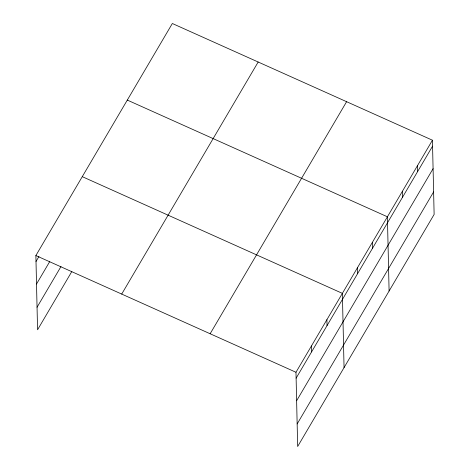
<?xml version="1.0" encoding="UTF-8"?>
<svg xmlns="http://www.w3.org/2000/svg" width="470" height="470" viewBox="0 0 470 470"><rect width="100%" height="100%" fill="white"/><g stroke="black" fill="none" stroke-linecap="round" stroke-linejoin="round"><path stroke-width="0.7" d="M71.804 271.554L37.559 329.787L35.873 255.562L172.337 23.5L432.441 140.213L434.127 214.438L297.663 446.5L295.977 372.269L432.441 140.213M36.008 261.49L38.957 256.479M36.519 284.027L49.779 261.485M37.048 307.251L60.983 266.549M121.707 294.073L258.171 62.017M210.143 333.759L346.607 101.696M296.112 378.197L432.576 146.141M296.623 400.74L433.087 168.677M297.152 423.958L433.616 191.901M127.305 100.081L387.409 216.793L389.095 291.018M82.273 176.661L342.377 293.368L344.058 367.599M35.873 255.562L295.977 372.269M417.43 165.74L417.566 171.667M402.42 191.267L402.555 197.194M372.399 242.32L372.534 248.242M357.388 267.841L357.523 273.769M326.909 319.671L327.044 325.598M311.446 345.973L311.581 351.901"/></g></svg>
